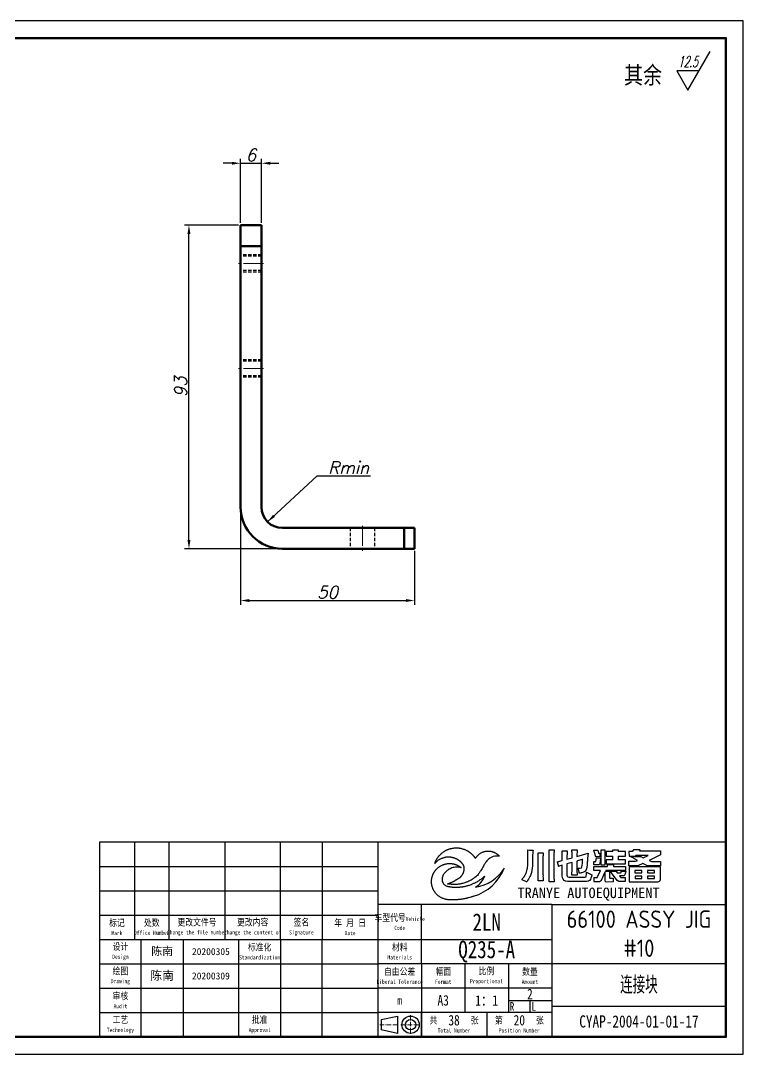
# Model space of a CAD drawing. Header units: inches. Extents: x 17901 to 26602, y 9673 to 14036.
# Drawn here: x 19307.5 to 19515.2, y 13161.6 to 13458.6 of the extents above; entities that cross this region are included whole.
import ezdxf
from ezdxf.enums import TextEntityAlignment as Align

# ---------------------------------------------------------------- set-up
doc = ezdxf.new("R2010")
doc.units = ezdxf.units.IN
doc.header["$MEASUREMENT"] = 0
for name, pattern in [('CENTER', [50.8, 31.75, -6.35, 6.35, -6.35]), ('DASHDOT', [18.5, 12, -3, 0.5, -3]), ('DASHED2', [9.525, 6.35, -3.175])]:
    doc.linetypes.add(name, pattern=pattern)
doc.layers.add('Dim', color=3, linetype='Continuous')
for name, color, linetype, lineweight in [('中心线', 1, 'CENTER', 15), ('图框_内框线', 5, 'Continuous', 50), ('标注线', 3, 'Continuous', 25), ('粗实线', 7, 'Continuous', 50), ('细实线', 4, 'Continuous', 25), ('细点划线', 1, 'DASHDOT', 20), ('虚线', 2, 'DASHED2', 25)]:
    doc.layers.add(name, color=color, linetype=linetype, lineweight=lineweight)
doc.styles.add('DIM_FONT', font='romans.shx', dxfattribs={"oblique": 15})
doc.styles.get("Standard").update_dxf_attribs({"font": 'txt', "bigfont": 'gbcbig.shx'})
doc.styles.add('仿宋体', font='FSGB2312.ttf', dxfattribs={"width": 0.8, "height": 3.5})
doc.styles.add('宋体', font='', dxfattribs={"width": 0.8, "height": 5})
doc.styles.add('工程字', font='gbenor.shx', dxfattribs={"height": 5, "bigfont": 'gbcbig.shx'})
doc.styles.add('楷体', font='KTGB2312.ttf', dxfattribs={"height": 5})
doc.styles.get('宋体').set_extended_font_data('SimSun')
doc.dimstyles.new('幅面 1：1$0', dxfattribs={"dimtxt": 3.5, "dimasz": 2.5, "dimexe": 1.25, "dimexo": 0.625, "dimtad": 1, "dimdsep": 46, "dimtxsty": 'DIM_FONT', "dimcen": 2.5, "dimclrd": 256, "dimclre": 256, "dimclrt": 256, "dimadec": 0, "dimazin": 0, "dimtm": 1e-09, "dimtfac": 0.5, "dimtmove": 0, "dimatfit": 3, "dimfxl": 1, "dimlwd": -1, "dimarcsym": 0})
doc.dimstyles.new('幅面 1：1$7', dxfattribs={"dimtxt": 3.5, "dimasz": 2.5, "dimexe": 1.25, "dimexo": 0.625, "dimtad": 1, "dimdsep": 46, "dimtxsty": 'DIM_FONT', "dimcen": 2.5, "dimclrd": 256, "dimclrt": 256, "dimadec": 0, "dimazin": 0, "dimtfac": 1, "dimtmove": 0, "dimatfit": 3, "dimfxl": 1, "dimlwd": -1, "dimarcsym": 0})

# ---------------------------------------------------------------- blocks, each defined once
blk = doc.blocks.new('标题栏')
at = {"color": 3}
for p, q in [((5964.9, 3354.2), (5965.41, 3354.15)), ((5964.92, 3353.69), (5964.9, 3354.2)), ((5964.93, 3353.01), (5964.92, 3353.69)), ((5965.41, 3354.15), (5965.58, 3354.13)), ((5965.58, 3354.13), (5965.69, 3354.12)), ((5965.69, 3354.12), (5965.71, 3354.12)), ((5965.71, 3354.12), (5965.78, 3354.11)), ((5965.78, 3354.11), (5965.92, 3354.11)), ((5965.92, 3354.11), (5966.05, 3354.1)), ((5966.05, 3354.1), (5966.12, 3354.09)), ((5966.12, 3354.09), (5966.45, 3354.09)), ((5966.35, 3353.2), (5966.32, 3352.72)), ((5966.39, 3353.56), (5966.35, 3353.2)), ((5966.45, 3354.09), (5966.39, 3353.56)), ((5967.89, 3353.33), (5969.35, 3353.33)), ((5969.35, 3353.33), (5969.33, 3353.06)), ((5971.04, 3354.19), (5972.5, 3354.19)), ((5971.06, 3353.91), (5971.04, 3354.19)), ((5971.06, 3353.86), (5971.06, 3353.91)), ((5971.08, 3353.71), (5971.06, 3353.86)), ((5971.09, 3353.57), (5971.08, 3353.71)), ((5971.09, 3353.52), (5971.09, 3353.57)), ((5971.09, 3353.5), (5971.09, 3353.52)), ((5971.09, 3353.49), (5971.09, 3353.5)), ((5971.09, 3353.48), (5971.09, 3353.49)), ((5971.09, 3353.43), (5971.09, 3353.48)), ((5971.1, 3353.3), (5971.09, 3353.43)), ((5971.1, 3353.08), (5971.1, 3353.3)), ((5972.46, 3353.25), (5972.45, 3353.21)), ((5972.45, 3353.21), (5972.45, 3353.19)), ((5972.45, 3353.19), (5972.45, 3353.16)), ((5972.45, 3353.16), (5972.45, 3353.14)), ((5972.45, 3353.14), (5972.45, 3353.12)), ((5972.47, 3353.47), (5972.46, 3353.43)), ((5972.46, 3353.43), (5972.46, 3353.4)), ((5972.46, 3353.4), (5972.46, 3353.35)), ((5972.46, 3353.35), (5972.46, 3353.31)), ((5972.46, 3353.31), (5972.46, 3353.28)), ((5972.46, 3353.28), (5972.46, 3353.25)), ((5972.48, 3353.71), (5972.47, 3353.66)), ((5972.47, 3353.66), (5972.47, 3353.61)), ((5972.47, 3353.61), (5972.47, 3353.56)), ((5972.47, 3353.56), (5972.47, 3353.51)), ((5972.47, 3353.51), (5972.47, 3353.47)), ((5972.49, 3353.89), (5972.48, 3353.87)), ((5972.48, 3353.87), (5972.48, 3353.82)), ((5972.48, 3353.82), (5972.48, 3353.77)), ((5972.48, 3353.77), (5972.48, 3353.71)), ((5972.5, 3354.19), (5972.49, 3353.89)), ((5974.79, 3353.91), (5976.23, 3353.91)), ((5976.21, 3353.24), (5976.18, 3352.2)), ((5976.22, 3353.57), (5976.21, 3353.24)), ((5976.23, 3353.91), (5976.22, 3353.65)), ((5976.22, 3353.65), (5976.22, 3353.65)), ((5976.22, 3353.65), (5976.22, 3353.65)), ((5976.22, 3353.65), (5976.22, 3353.65)), ((5976.22, 3353.65), (5976.22, 3353.64)), ((5976.22, 3353.64), (5976.22, 3353.64)), ((5976.22, 3353.64), (5976.22, 3353.64)), ((5976.22, 3353.64), (5976.22, 3353.64)), ((5976.22, 3353.64), (5976.22, 3353.64)), ((5976.22, 3353.64), (5976.22, 3353.63)), ((5976.22, 3353.63), (5976.22, 3353.62)), ((5976.22, 3353.62), (5976.22, 3353.6)), ((5976.22, 3353.6), (5976.22, 3353.57)), ((5977.62, 3353.87), (5977.61, 3354.19)), ((5977.61, 3354.19), (5979.1, 3354.19)), ((5977.63, 3353.75), (5977.62, 3353.87)), ((5977.64, 3353.44), (5977.63, 3353.75)), ((5977.65, 3352.77), (5977.64, 3353.44)), ((5979.07, 3353.57), (5979.05, 3352.97)), ((5979.05, 3352.35), (5982.29, 3353.29)), ((5979.08, 3353.84), (5979.07, 3353.57)), ((5979.1, 3354.19), (5979.08, 3353.93)), ((5979.08, 3353.93), (5979.08, 3353.92)), ((5979.08, 3353.92), (5979.08, 3353.92)), ((5979.08, 3353.92), (5979.08, 3353.91)), ((5979.08, 3353.91), (5979.08, 3353.88)), ((5979.08, 3353.88), (5979.08, 3353.84)), ((5982.29, 3353.29), (5982.12, 3351.86)), ((5964.92, 3350.07), (5964.93, 3350.62)), ((5964.95, 3352.34), (5964.93, 3353.01)), ((5964.93, 3350.62), (5964.95, 3351.71)), ((5964.95, 3351.82), (5964.95, 3352.34)), ((5964.95, 3351.71), (5964.95, 3351.82)), ((5966.28, 3350.46), (5966.24, 3349.61)), ((5966.29, 3350.74), (5966.28, 3350.46)), ((5966.3, 3351.86), (5966.29, 3350.74)), ((5966.32, 3352.72), (5966.3, 3352.15)), ((5966.3, 3352.15), (5966.3, 3351.86)), ((5969.28, 3352.28), (5969.28, 3352.19)), ((5969.28, 3352.19), (5969.28, 3352.11)), ((5969.29, 3352), (5969.28, 3351.92)), ((5969.28, 3351.97), (5969.28, 3351.94)), ((5969.28, 3351.94), (5969.28, 3351.9)), ((5969.28, 3351.92), (5969.28, 3351.86)), ((5969.28, 3351.9), (5969.28, 3351.87)), ((5969.28, 3351.87), (5969.28, 3351.83)), ((5969.28, 3351.83), (5969.28, 3351.8)), ((5969.28, 3351.8), (5969.28, 3351.76)), ((5969.28, 3351.76), (5969.28, 3351.72)), ((5969.28, 3351.72), (5969.28, 3351.7)), ((5969.28, 3351.7), (5969.28, 3351.65)), ((5969.28, 3351.65), (5969.28, 3351.61)), ((5969.28, 3351.61), (5969.28, 3351.59)), ((5969.28, 3351.59), (5969.28, 3351.56)), ((5969.28, 3351.56), (5969.28, 3351.54)), ((5969.28, 3351.54), (5969.28, 3351.51)), ((5969.28, 3351.51), (5969.28, 3351.48)), ((5969.28, 3351.48), (5969.28, 3351.45)), ((5969.28, 3351.45), (5969.28, 3351.41)), ((5969.28, 3351.41), (5969.28, 3351.39)), ((5969.28, 3351.39), (5969.28, 3351.34)), ((5969.28, 3351.34), (5969.28, 3351.29)), ((5969.28, 3351.29), (5969.28, 3351.26)), ((5969.28, 3351.26), (5969.28, 3351.22)), ((5969.28, 3351.22), (5969.28, 3351.19)), ((5969.28, 3351.19), (5969.28, 3351.15)), ((5969.28, 3351.15), (5969.28, 3351.12)), ((5969.28, 3351.12), (5969.28, 3351.07)), ((5969.28, 3351.07), (5969.28, 3351.02)), ((5969.28, 3351.02), (5969.28, 3350.96)), ((5969.28, 3350.96), (5969.28, 3350.92)), ((5969.28, 3350.92), (5969.28, 3350.88)), ((5969.28, 3350.88), (5969.28, 3350.83)), ((5969.28, 3350.83), (5969.28, 3350.77)), ((5969.28, 3350.77), (5969.28, 3350.68)), ((5969.28, 3350.45), (5969.28, 3350.33)), ((5969.28, 3350.33), (5969.28, 3350.19)), ((5969.3, 3352.54), (5969.29, 3352.45)), ((5969.29, 3352.45), (5969.29, 3352.38)), ((5969.29, 3352.38), (5969.29, 3352.31)), ((5969.29, 3352.31), (5969.29, 3352.25)), ((5969.29, 3352.25), (5969.29, 3352.17)), ((5969.29, 3352.17), (5969.29, 3352.1)), ((5969.28, 3352.11), (5969.29, 3352.02)), ((5969.29, 3352.1), (5969.29, 3352.05)), ((5969.29, 3352.05), (5969.29, 3352.01)), ((5969.29, 3352.02), (5969.28, 3351.97)), ((5969.29, 3352.01), (5969.29, 3351.91)), ((5969.29, 3351.91), (5969.29, 3351.85)), ((5969.28, 3350.68), (5969.28, 3350.55)), ((5969.28, 3350.55), (5969.28, 3350.45)), ((5969.28, 3350.19), (5969.28, 3350.09)), ((5969.31, 3352.78), (5969.3, 3352.7)), ((5969.3, 3352.7), (5969.3, 3352.63)), ((5969.3, 3352.63), (5969.3, 3352.54)), ((5969.32, 3352.91), (5969.31, 3352.87)), ((5969.31, 3352.87), (5969.31, 3352.78)), ((5969.33, 3353.05), (5969.32, 3353.04)), ((5969.32, 3353.04), (5969.32, 3353.03)), ((5969.32, 3353.03), (5969.32, 3353.01)), ((5969.32, 3353.01), (5969.32, 3352.98)), ((5969.32, 3352.98), (5969.32, 3352.95)), ((5969.32, 3352.95), (5969.32, 3352.91)), ((5969.33, 3353.06), (5969.33, 3353.05)), ((5969.33, 3353.05), (5969.33, 3353.05)), ((5971.1, 3352.36), (5971.1, 3353.08)), ((5971.1, 3350.33), (5971.1, 3352.92)), ((5971.1, 3347.94), (5971.1, 3350.33)), ((5972.44, 3352.9), (5972.44, 3352.9)), ((5972.44, 3352.9), (5972.44, 3352.89)), ((5972.44, 3352.89), (5972.44, 3352.89)), ((5972.44, 3352.89), (5972.44, 3352.89)), ((5972.44, 3352.89), (5972.44, 3352.89)), ((5972.44, 3352.89), (5972.44, 3352.89)), ((5972.44, 3352.89), (5972.44, 3352.88)), ((5972.44, 3352.88), (5972.44, 3352.88)), ((5972.44, 3352.88), (5972.44, 3352.88)), ((5972.44, 3352.88), (5972.44, 3352.88)), ((5972.44, 3352.88), (5972.44, 3352.88)), ((5972.44, 3352.88), (5972.44, 3352.88)), ((5972.44, 3352.88), (5972.44, 3352.88)), ((5972.44, 3352.88), (5972.44, 3352.88)), ((5972.44, 3352.88), (5972.44, 3352.88)), ((5972.44, 3352.88), (5972.44, 3352.87)), ((5972.44, 3352.87), (5972.44, 3352.87)), ((5972.44, 3352.87), (5972.44, 3352.87)), ((5972.44, 3352.87), (5972.44, 3352.87)), ((5972.44, 3352.87), (5972.44, 3352.86)), ((5972.44, 3352.86), (5972.44, 3352.86)), ((5972.44, 3352.86), (5972.44, 3352.86)), ((5972.44, 3352.86), (5972.44, 3352.86)), ((5972.44, 3352.86), (5972.44, 3352.86)), ((5972.44, 3352.86), (5972.44, 3352.86)), ((5972.44, 3352.86), (5972.45, 3351.41)), ((5972.45, 3353.12), (5972.45, 3353.1)), ((5972.45, 3353.1), (5972.45, 3353.08)), ((5972.45, 3353.08), (5972.45, 3353.07)), ((5972.45, 3353.07), (5972.45, 3353.05)), ((5972.45, 3353.05), (5972.45, 3353.03)), ((5972.45, 3353.03), (5972.45, 3353.03)), ((5972.45, 3353.03), (5972.45, 3353.01)), ((5972.45, 3353.01), (5972.45, 3352.99)), ((5972.45, 3352.99), (5972.45, 3352.98)), ((5972.45, 3352.98), (5972.45, 3352.97)), ((5972.45, 3352.97), (5972.45, 3352.96)), ((5972.45, 3352.96), (5972.45, 3352.95)), ((5972.45, 3352.95), (5972.45, 3352.94)), ((5972.45, 3352.94), (5972.45, 3352.93)), ((5972.45, 3352.93), (5972.45, 3352.93)), ((5972.45, 3352.93), (5972.44, 3352.93)), ((5972.44, 3352.93), (5972.44, 3352.92)), ((5972.44, 3352.92), (5972.44, 3352.92)), ((5972.44, 3352.92), (5972.44, 3352.92)), ((5972.44, 3352.92), (5972.44, 3352.91)), ((5972.44, 3352.91), (5972.44, 3352.91)), ((5972.44, 3352.91), (5972.44, 3352.91)), ((5972.44, 3352.91), (5972.44, 3352.91)), ((5972.44, 3352.91), (5972.44, 3352.9)), ((5972.44, 3352.9), (5972.44, 3352.9)), ((5972.44, 3352.9), (5972.44, 3352.9)), ((5972.45, 3351.41), (5972.45, 3350.59)), ((5972.45, 3350.59), (5972.45, 3347.48)), ((5973.4, 3350.81), (5973.73, 3349.47)), ((5976.18, 3352.2), (5976.18, 3351.54)), ((5976.18, 3351.54), (5977.66, 3351.95)), ((5976.18, 3351.54), (5976.18, 3351.54)), ((5977.66, 3352.37), (5977.65, 3352.77)), ((5977.66, 3351.95), (5977.66, 3352.37)), ((5979.05, 3352.97), (5979.05, 3352.56)), ((5979.05, 3352.56), (5979.05, 3352.35)), ((5981.99, 3350.38), (5981.97, 3350.13)), ((5982.02, 3350.69), (5981.99, 3350.38)), ((5982.05, 3351.01), (5982.02, 3350.69)), ((5982.08, 3351.49), (5982.05, 3351.01)), ((5982.12, 3351.86), (5982.08, 3351.49)), ((5964.23, 3347.16), (5964.34, 3347.38)), ((5964.34, 3347.38), (5964.43, 3347.6)), ((5964.43, 3347.6), (5964.53, 3347.84)), ((5964.53, 3347.84), (5964.57, 3347.96)), ((5964.57, 3347.96), (5964.65, 3348.24)), ((5964.65, 3348.24), (5964.7, 3348.39)), ((5964.7, 3348.39), (5964.74, 3348.56)), ((5964.74, 3348.56), (5964.79, 3348.78)), ((5964.79, 3348.78), (5964.8, 3348.85)), ((5964.8, 3348.85), (5964.83, 3349.04)), ((5964.83, 3349.04), (5964.87, 3349.3)), ((5964.87, 3349.3), (5964.9, 3349.68)), ((5964.9, 3349.68), (5964.92, 3350.07)), ((5965.96, 3347.73), (5965.69, 3346.89)), ((5966.17, 3348.97), (5965.96, 3347.73)), ((5966.24, 3349.61), (5966.17, 3348.97)), ((5969.28, 3350.09), (5969.28, 3349.97)), ((5969.28, 3349.97), (5969.29, 3349.88)), ((5969.29, 3349.81), (5969.28, 3349.74)), ((5969.28, 3349.74), (5969.28, 3349.66)), ((5969.28, 3349.66), (5969.28, 3349.59)), ((5969.28, 3349.59), (5969.28, 3349.51)), ((5969.28, 3349.51), (5969.28, 3349.45)), ((5969.29, 3349.88), (5969.29, 3349.81)), ((5971.1, 3346.75), (5971.1, 3347.94)), ((5972.45, 3347.48), (5972.45, 3346.52)), ((5979.31, 3348.98), (5979.7, 3347.51)), ((5979.83, 3347.53), (5979.7, 3347.51)), ((5979.89, 3347.54), (5979.83, 3347.53)), ((5979.97, 3347.56), (5979.89, 3347.54)), ((5980.23, 3347.61), (5979.97, 3347.56)), ((5980.48, 3347.66), (5980.23, 3347.61)), ((5980.95, 3347.8), (5980.48, 3347.66)), ((5981.28, 3347.97), (5980.95, 3347.8)), ((5981.44, 3348.07), (5981.28, 3347.97)), ((5981.72, 3348.49), (5981.44, 3348.07)), ((5981.75, 3348.59), (5981.72, 3348.49)), ((5981.76, 3348.63), (5981.75, 3348.59)), ((5981.79, 3348.74), (5981.76, 3348.63)), ((5981.83, 3348.94), (5981.79, 3348.74)), ((5981.86, 3349.03), (5981.83, 3348.94)), ((5981.84, 3347.84), (5983.34, 3347.05)), ((5981.88, 3349.16), (5981.86, 3349.07)), ((5981.86, 3349.07), (5981.86, 3349.03)), ((5981.89, 3349.25), (5981.88, 3349.16)), ((5981.95, 3349.88), (5981.89, 3349.25)), ((5981.97, 3350.05), (5981.95, 3349.88)), ((5981.97, 3350.13), (5981.97, 3350.1)), ((5981.97, 3350.1), (5981.97, 3350.05)), ((5963.22, 3345.74), (5963.34, 3345.88)), ((5963.22, 3345.74), (5964.7, 3345.08)), ((5963.34, 3345.88), (5963.62, 3346.18)), ((5963.62, 3346.18), (5963.86, 3346.51)), ((5963.86, 3346.51), (5963.89, 3346.55)), ((5963.89, 3346.55), (5964.04, 3346.79)), ((5964.04, 3346.79), (5964.12, 3346.92)), ((5964.12, 3346.92), (5964.23, 3347.16)), ((5964.89, 3345.38), (5964.7, 3345.08)), ((5965.17, 3345.85), (5964.89, 3345.38)), ((5965.54, 3346.55), (5965.17, 3345.85)), ((5965.69, 3346.89), (5965.54, 3346.55)), ((5971.04, 3345.06), (5971.06, 3345.33)), ((5972.5, 3345.06), (5971.04, 3345.06)), ((5971.06, 3345.43), (5971.07, 3345.51)), ((5971.06, 3345.39), (5971.06, 3345.43)), ((5971.06, 3345.33), (5971.06, 3345.39)), ((5971.07, 3345.7), (5971.09, 3346.05)), ((5971.07, 3345.6), (5971.07, 3345.7)), ((5971.07, 3345.51), (5971.07, 3345.6)), ((5971.09, 3346.05), (5971.1, 3346.75)), ((5972.45, 3346.82), (5972.45, 3346.67)), ((5972.45, 3346.67), (5972.45, 3346.32)), ((5972.45, 3346.32), (5972.46, 3346)), ((5972.46, 3346), (5972.47, 3345.67)), ((5972.47, 3345.67), (5972.48, 3345.52)), ((5972.48, 3345.52), (5972.48, 3345.43)), ((5972.48, 3345.43), (5972.49, 3345.34)), ((5972.49, 3345.34), (5972.5, 3345.06))]:
    blk.add_line(p, q, dxfattribs=at)
for points in [[(5967.94, 3350.27), (5967.94, 3350.36), (5967.94, 3350.51), (5967.94, 3350.61), (5967.94, 3350.73), (5967.94, 3350.89), (5967.94, 3351.02), (5967.94, 3351.16), (5967.94, 3351.35), (5967.94, 3351.54), (5967.94, 3351.73), (5967.94, 3351.91), (5967.94, 3352.09), (5967.93, 3352.24), (5967.93, 3352.39), (5967.92, 3352.55), (5967.92, 3352.74), (5967.91, 3352.88), (5967.9, 3353.04), (5967.89, 3353.33)], [(5973.4, 3350.81), (5974.83, 3351.2), (5974.83, 3352.05), (5974.8, 3353.29), (5974.79, 3353.91)], [(5969.28, 3349.45), (5969.28, 3349.18), (5969.29, 3349.06), (5969.29, 3347.9), (5969.29, 3347.2), (5969.3, 3347), (5969.29, 3346.59), (5969.31, 3346.17), (5969.32, 3345.94), (5969.32, 3345.73), (5969.33, 3345.64), (5969.33, 3345.32), (5967.89, 3345.32), (5967.91, 3345.79), (5967.91, 3345.85), (5967.92, 3346.04), (5967.92, 3346.2), (5967.93, 3346.42), (5967.93, 3346.61), (5967.94, 3346.87), (5967.94, 3347.2), (5967.94, 3347.68), (5967.94, 3348.16), (5967.94, 3348.46), (5967.94, 3348.68), (5967.94, 3348.81), (5967.94, 3348.94), (5967.94, 3349.1), (5967.94, 3349.22), (5967.94, 3349.36), (5967.94, 3349.47), (5967.94, 3349.6), (5967.94, 3349.67), (5967.94, 3349.76), (5967.94, 3349.87), (5967.94, 3349.96), (5967.94, 3350.05), (5967.94, 3350.19), (5967.94, 3350.29), (5967.94, 3350.38)], [(5979.05, 3348.94), (5979.05, 3348.76), (5979.05, 3348.34), (5979.06, 3347.87), (5979.08, 3347.41), (5979.09, 3346.92), (5977.6, 3346.92), (5977.62, 3347.18), (5977.62, 3347.18), (5977.62, 3347.19), (5977.62, 3347.23), (5977.63, 3347.46), (5977.65, 3348.33), (5977.65, 3348.99), (5977.66, 3350.63), (5976.18, 3350.22), (5976.18, 3347.03), (5976.19, 3346.98), (5976.25, 3346.67), (5976.4, 3346.49), (5976.72, 3346.41), (5981.36, 3346.41), (5981.68, 3346.51), (5981.68, 3346.51), (5981.73, 3346.74), (5981.77, 3347.11), (5981.81, 3347.56), (5981.84, 3347.84)], [(5979.31, 3348.98), (5979.33, 3348.98), (5979.33, 3348.98), (5979.33, 3348.98), (5979.33, 3348.98), (5979.34, 3348.98), (5979.34, 3348.98), (5979.34, 3348.98), (5979.34, 3348.98), (5979.35, 3348.98), (5979.37, 3348.98), (5979.45, 3348.98), (5979.69, 3348.99), (5979.97, 3349), (5980.35, 3349.05), (5980.38, 3349.06), (5980.5, 3349.29), (5980.61, 3350.38), (5980.69, 3351.28), (5980.7, 3351.47), (5980.64, 3351.45), (5980.2, 3351.33), (5979.25, 3351.08), (5979.04, 3351.02), (5979.05, 3349.77), (5979.05, 3348.94)], [(5983.34, 3347.05), (5983.25, 3346.6), (5983.09, 3346.07), (5982.95, 3345.73), (5982.92, 3345.67), (5982.75, 3345.46), (5982.66, 3345.41), (5982.35, 3345.25), (5982.28, 3345.24), (5982.21, 3345.23), (5981.8, 3345.16), (5981.77, 3345.16), (5981.46, 3345.15), (5976.33, 3345.15), (5975.84, 3345.21), (5975.8, 3345.23), (5975.41, 3345.42), (5975.37, 3345.46), (5975.09, 3345.77), (5974.9, 3346.23), (5974.84, 3346.77), (5974.84, 3349.82), (5974.15, 3349.62), (5973.73, 3349.47)]]:
    blk.add_lwpolyline(points, dxfattribs=at)
for centre, radius, start, end in [((5945.39, 3354.08), 13.77, 286.7692, 338.3333), ((5945.39, 3354.08), 13.77, 286.7692, 338.3333), ((5948.26, 3355), 11.61, 277.9786, 328.8443), ((5946.64, 3348.96), 6.33, 300.6434, 338.8396)]:
    blk.add_arc(centre, radius, start, end, dxfattribs=at)
for points, knots in [([(5938.18, 3350.29), (5938.18, 3350.3), (5938.26, 3350.47), (5938.31, 3350.62), (5938.4, 3350.83), (5938.49, 3351.04), (5938.57, 3351.22), (5938.67, 3351.4), (5938.79, 3351.61), (5938.9, 3351.79), (5939.04, 3352), (5939.14, 3352.15), (5939.22, 3352.25), (5939.34, 3352.4), (5939.45, 3352.53), (5939.57, 3352.67), (5939.71, 3352.82), (5939.88, 3352.99), (5940.06, 3353.15), (5940.21, 3353.29), (5940.38, 3353.42), (5940.57, 3353.57), (5940.77, 3353.7), (5940.96, 3353.83), (5941.18, 3353.96), (5941.38, 3354.07), (5941.59, 3354.17), (5941.75, 3354.24), (5941.98, 3354.34), (5942.16, 3354.41), (5942.38, 3354.48), (5942.55, 3354.54), (5942.78, 3354.6), (5943.08, 3354.67), (5943.43, 3354.73), (5943.71, 3354.77), (5943.98, 3354.79), (5944.22, 3354.8), (5944.48, 3354.8), (5944.73, 3354.79), (5944.97, 3354.77), (5945.19, 3354.75), (5945.42, 3354.72), (5945.71, 3354.66), (5946.04, 3354.58), (5946.36, 3354.49), (5946.66, 3354.38), (5946.88, 3354.3), (5947.18, 3354.16), (5947.34, 3354.08), (5947.54, 3353.98), (5947.78, 3353.83), (5947.94, 3353.74), (5948.12, 3353.61), (5948.31, 3353.47), (5948.47, 3353.35), (5948.59, 3353.25), (5948.77, 3353.09), (5948.91, 3352.95), (5949.07, 3352.8), (5949.21, 3352.64), (5949.35, 3352.48), (5949.49, 3352.3), (5949.61, 3352.15), (5949.72, 3352), (5949.8, 3351.88), (5949.88, 3351.75), (5949.88, 3351.75), (5949.88, 3351.75)], [35.108024, 35.108024, 35.108024, 35.108024, 35.218126, 35.434928, 35.67466, 35.929204, 36.105223, 36.307614, 36.510709, 36.843388, 37.03131, 37.22957, 37.407039, 37.579795, 37.765882, 37.910296, 38.165232, 38.45242, 38.604655, 38.837645, 39.053203, 39.324256, 39.499783, 39.787063, 39.990147, 40.300635, 40.425212, 40.707392, 40.898186, 41.141731, 41.308118, 41.488238, 41.739059, 42.054797, 42.436785, 42.717731, 42.963028, 43.224914, 43.493523, 43.732411, 43.940977, 44.1945, 44.407195, 44.690306, 45.195342, 45.562036, 45.777731, 46.044194, 46.361671, 46.591657, 46.776271, 47.072593, 47.27435, 47.496482, 47.747907, 47.987398, 48.154842, 48.29747, 48.578571, 48.781662, 48.991899, 49.255873, 49.432303, 49.634005, 49.806929, 49.983459, 50.101051, 50.130419, 50.130419, 50.130419, 50.130419]), ([(5949.88, 3351.75), (5949.91, 3351.8), (5950.01, 3351.96), (5950.11, 3352.12), (5950.26, 3352.31), (5950.4, 3352.48), (5950.56, 3352.65), (5950.74, 3352.82), (5950.97, 3353.01), (5951.23, 3353.2), (5951.54, 3353.38), (5951.81, 3353.52), (5952.06, 3353.62), (5952.27, 3353.69), (5952.52, 3353.76), (5952.74, 3353.82), (5952.97, 3353.85), (5953.16, 3353.87), (5953.4, 3353.89), (5953.63, 3353.89), (5953.9, 3353.88), (5954.15, 3353.85), (5954.45, 3353.79), (5954.66, 3353.74), (5954.88, 3353.67), (5955.1, 3353.59), (5955.25, 3353.53), (5955.42, 3353.45), (5955.56, 3353.37), (5955.69, 3353.3), (5955.8, 3353.23), (5955.96, 3353.12), (5956.07, 3353.04), (5956.16, 3352.97), (5956.23, 3352.92), (5956.8, 3352.38)], [50.130919, 50.130919, 50.130919, 50.130919, 50.298515, 50.529584, 50.8183, 50.989168, 51.193894, 51.496856, 51.723103, 52.113679, 52.43685, 52.813462, 53.028851, 53.250312, 53.479983, 53.786178, 53.956042, 54.169503, 54.386611, 54.65758, 54.867186, 55.175514, 55.421867, 55.625039, 55.870292, 56.086155, 56.25521, 56.396766, 56.611281, 56.761813, 56.882559, 57.009954, 57.104888, 57.202159, 57.258884, 57.258884, 57.258884, 57.258884]), ([(5949.37, 3340.89), (5949.23, 3340.84), (5948.97, 3340.75), (5948.47, 3340.6), (5948.05, 3340.48), (5947.54, 3340.35), (5947.25, 3340.28), (5946.95, 3340.22), (5946.56, 3340.14), (5946.25, 3340.09), (5945.85, 3340.03), (5945.42, 3339.97), (5945.09, 3339.94), (5944.64, 3339.9), (5944.36, 3339.88), (5944.01, 3339.86), (5943.75, 3339.86), (5943.54, 3339.85), (5943.31, 3339.85), (5943.07, 3339.86), (5942.79, 3339.86), (5942.44, 3339.88), (5942.1, 3339.89), (5941.8, 3339.92), (5941.48, 3339.98), (5941.28, 3340.02), (5940.98, 3340.1), (5940.73, 3340.18), (5940.45, 3340.29), (5940.19, 3340.41), (5939.88, 3340.57), (5939.64, 3340.72), (5939.41, 3340.87), (5939.18, 3341.06), (5938.96, 3341.24), (5938.76, 3341.43), (5938.58, 3341.63), (5938.41, 3341.83), (5938.25, 3342.04), (5938.1, 3342.26), (5937.96, 3342.48), (5937.84, 3342.71), (5937.73, 3342.94), (5937.64, 3343.15), (5937.56, 3343.36), (5937.5, 3343.54), (5937.44, 3343.75), (5937.39, 3343.94), (5937.35, 3344.14), (5937.31, 3344.36), (5937.29, 3344.58), (5937.27, 3344.83), (5937.26, 3345.11), (5937.27, 3345.34), (5937.28, 3345.56), (5937.31, 3345.79), (5937.35, 3346.03), (5937.4, 3346.29), (5937.45, 3346.49), (5937.55, 3346.81), (5937.63, 3347.01), (5937.71, 3347.22), (5937.8, 3347.41), (5937.9, 3347.58), (5937.99, 3347.76), (5938.08, 3347.9), (5938.19, 3348.06), (5938.32, 3348.24), (5938.47, 3348.43), (5938.6, 3348.58), (5938.74, 3348.73), (5938.88, 3348.87), (5939.09, 3349.06), (5939.3, 3349.23), (5939.5, 3349.37), (5939.63, 3349.46), (5939.82, 3349.58), (5940.05, 3349.71), (5940.29, 3349.82), (5940.54, 3349.93), (5940.75, 3350.01), (5940.91, 3350.06), (5941.11, 3350.12), (5941.31, 3350.17), (5941.56, 3350.22), (5941.85, 3350.27), (5942.07, 3350.29), (5942.34, 3350.3), (5942.6, 3350.3), (5942.92, 3350.29), (5943.22, 3350.25), (5943.45, 3350.21), (5943.67, 3350.17), (5943.86, 3350.13), (5944.05, 3350.06), (5944.22, 3350), (5944.35, 3349.95), (5944.55, 3349.87), (5944.74, 3349.79), (5944.89, 3349.71), (5945.01, 3349.65), (5945.13, 3349.57), (5945.25, 3349.5), (5945.36, 3349.43), (5945.43, 3349.38), (5945.5, 3349.34), (5945.58, 3349.27), (5945.65, 3349.23), (5945.73, 3349.16), (5945.79, 3349.11)], [3929.911695, 3929.911695, 3929.911695, 3929.911695, 3965.251997, 3996.025764, 4058.21001, 4087.996669, 4121.686025, 4149.818504, 4175.482741, 4208.339946, 4237.982306, 4264.01656, 4319.444623, 4347.117583, 4367.230935, 4401.286443, 4422.148275, 4439.337667, 4456.916206, 4476.473922, 4501.380226, 4523.424149, 4564.25259, 4591.670766, 4613.252264, 4633.752188, 4649.096958, 4683.191528, 4697.821973, 4727.060159, 4751.195265, 4778.387782, 4803.115383, 4823.594778, 4848.513636, 4870.548159, 4891.695867, 4913.397241, 4936.224586, 4959.48708, 4978.72065, 5001.323686, 5024.293898, 5043.07028, 5064.845337, 5080.083432, 5094.062053, 5116.916987, 5134.306269, 5152.769457, 5170.722413, 5197.111833, 5216.244089, 5237.638277, 5259.307665, 5273.066358, 5301.889422, 5319.308373, 5340.788225, 5368.412779, 5389.401534, 5407.142622, 5425.425324, 5441.323558, 5464.1411, 5477.361688, 5489.605443, 5505.332199, 5524.482895, 5548.503439, 5562.136547, 5578.221027, 5599.034541, 5634.232695, 5647.991678, 5659.995825, 5676.705143, 5700.02574, 5724.156128, 5752.712683, 5767.372128, 5781.593717, 5796.869249, 5819.409493, 5834.197198, 5862.90451, 5882.973429, 5900.248322, 5924.810166, 5954.450141, 5980.99743, 6002.053283, 6015.501592, 6036.64637, 6052.091626, 6068.500433, 6082.270815, 6100.114686, 6122.169126, 6136.102864, 6145.558272, 6156.538419, 6167.87232, 6180.225642, 6191.873621, 6202.087501, 6212.342323, 6219.125243, 6229.65758, 6229.65758, 6229.65758, 6229.65758]), ([(5941.85, 3344.47), (5941.95, 3344.5), (5942.05, 3344.53), (5942.16, 3344.56), (5942.34, 3344.62), (5942.49, 3344.67), (5942.64, 3344.73), (5942.88, 3344.83), (5943.11, 3344.93), (5943.36, 3345.05), (5943.57, 3345.15), (5943.75, 3345.26), (5943.92, 3345.36), (5944.11, 3345.47), (5944.25, 3345.56), (5944.41, 3345.66), (5944.5, 3345.7), (5944.64, 3345.81), (5944.82, 3345.87), (5944.93, 3345.97), (5945.07, 3346.05), (5945.2, 3346.13), (5945.32, 3346.21), (5945.45, 3346.31), (5945.6, 3346.43), (5945.69, 3346.52), (5945.82, 3346.65), (5945.9, 3346.74), (5946.02, 3346.89), (5946.12, 3347.03), (5946.23, 3347.21), (5946.3, 3347.34), (5946.4, 3347.54), (5946.47, 3347.71), (5946.52, 3347.88), (5946.57, 3348.06), (5946.62, 3348.27), (5946.64, 3348.43), (5946.66, 3348.59), (5946.66, 3348.75), (5946.66, 3348.92), (5946.65, 3349.13), (5946.62, 3349.32), (5946.58, 3349.5), (5946.53, 3349.65), (5946.46, 3349.82), (5946.34, 3350), (5946.25, 3350.12), (5946.15, 3350.25), (5946.06, 3350.35), (5945.93, 3350.49), (5945.8, 3350.62), (5945.7, 3350.72), (5945.61, 3350.8), (5945.52, 3350.88), (5945.38, 3351), (5945.25, 3351.1), (5945.13, 3351.19), (5944.98, 3351.29), (5944.85, 3351.38), (5944.67, 3351.48), (5944.5, 3351.57), (5944.34, 3351.65), (5944.16, 3351.73), (5943.97, 3351.8), (5943.78, 3351.87), (5943.54, 3351.94), (5943.32, 3352), (5943.07, 3352.05), (5942.83, 3352.09), (5942.54, 3352.12), (5942.28, 3352.13), (5942.01, 3352.13), (5941.7, 3352.12), (5941.41, 3352.08), (5941.14, 3352.03), (5940.84, 3351.97), (5940.55, 3351.88), (5940.25, 3351.78), (5940, 3351.67), (5939.75, 3351.55), (5939.56, 3351.44), (5939.33, 3351.3), (5939.1, 3351.14), (5938.89, 3350.98), (5938.68, 3350.8), (5938.51, 3350.65), (5938.32, 3350.45), (5938.26, 3350.38), (5938.2, 3350.31), (5938.19, 3350.3), (5938.18, 3350.29)], [17.542293, 17.542293, 17.542293, 17.542293, 17.65159, 17.854593, 18.013116, 18.149611, 18.313542, 18.544521, 18.875541, 19.079753, 19.34871, 19.57107, 19.765371, 19.983351, 20.193247, 20.281163, 20.42726, 20.596686, 20.762703, 20.956917, 21.130626, 21.293146, 21.451465, 21.636197, 21.766917, 21.928679, 22.055634, 22.213438, 22.378953, 22.532136, 22.742568, 22.888258, 23.049376, 23.303136, 23.447741, 23.617055, 23.863418, 24.003866, 24.132193, 24.382297, 24.560997, 24.701644, 24.937616, 25.128607, 25.285694, 25.439113, 25.684211, 25.864184, 26.03457, 26.229648, 26.350982, 26.564352, 26.701032, 26.868815, 26.996982, 27.159016, 27.333878, 27.474015, 27.637445, 27.790842, 27.945295, 28.197985, 28.44143, 28.606434, 28.801527, 29.033546, 29.215964, 29.507831, 29.728543, 29.982851, 30.225595, 30.579106, 30.820104, 31.114203, 31.387581, 31.698556, 31.940777, 32.272504, 32.555805, 32.966694, 33.064518, 33.29302, 33.53118, 33.855824, 34.107556, 34.33513, 34.620369, 34.85826, 35.024053, 35.099152, 35.107393, 35.107393, 35.107393, 35.107393]), ([(5956.8, 3352.38), (5955.98, 3352.45), (5955.37, 3352.38), (5954.67, 3352.18), (5953.88, 3351.76), (5953.37, 3351.33), (5952.9, 3350.75), (5952.45, 3350.13), (5952.14, 3349.52), (5951.83, 3348.85), (5951.47, 3348.33), (5951.22, 3347.96), (5950.89, 3347.53), (5950.63, 3347.11), (5950.23, 3346.65), (5949.66, 3346.22), (5949.02, 3345.77), (5948.32, 3345.38), (5947.75, 3345.11), (5947.24, 3344.9), (5946.77, 3344.74), (5946.29, 3344.6), (5945.81, 3344.48), (5945.35, 3344.4), (5944.89, 3344.34), (5944.47, 3344.3), (5944.08, 3344.28), (5943.73, 3344.28), (5943.37, 3344.29), (5943.01, 3344.31), (5942.6, 3344.35), (5942.33, 3344.39), (5942.12, 3344.42), (5941.99, 3344.45), (5941.89, 3344.47), (5941.85, 3344.47)], [0, 0, 0, 0, 0.745276, 1.596, 2.353849, 3.042713, 3.690997, 4.509815, 5.077403, 5.784929, 6.578362, 7.01476, 7.418285, 7.913463, 8.572137, 9.198647, 10.204965, 10.904053, 11.649189, 12.126625, 12.536093, 13.104049, 13.629664, 14.010251, 14.4747, 14.919286, 15.28553, 15.653757, 15.929166, 16.396996, 16.790652, 17.077894, 17.30758, 17.440224, 17.51261, 17.51261, 17.51261, 17.51261]), ([(5945.79, 3349.11), (5945.54, 3349.17), (5945.15, 3349.26), (5944.61, 3349.27), (5944.07, 3349.24), (5943.47, 3349.13), (5942.89, 3348.94), (5942.45, 3348.73), (5942.09, 3348.52), (5941.73, 3348.26), (5941.34, 3347.94), (5941.06, 3347.6), (5940.83, 3347.3), (5940.65, 3347.01), (5940.54, 3346.81), (5940.41, 3346.53), (5940.33, 3346.23), (5940.3, 3346), (5940.29, 3345.66), (5940.32, 3345.46), (5940.36, 3345.26), (5940.41, 3345.1), (5940.48, 3344.92), (5940.58, 3344.73), (5940.71, 3344.52), (5940.86, 3344.33), (5941.01, 3344.19), (5941.18, 3344.05), (5941.36, 3343.93), (5941.61, 3343.82), (5941.82, 3343.77), (5941.98, 3343.74), (5942.16, 3343.7), (5942.34, 3343.67), (5942.55, 3343.63), (5942.81, 3343.6), (5942.98, 3343.58), (5943.2, 3343.55), (5943.4, 3343.53), (5943.6, 3343.52), (5943.83, 3343.51), (5944.06, 3343.5), (5944.31, 3343.49), (5944.54, 3343.49), (5944.72, 3343.5), (5944.93, 3343.5), (5945.16, 3343.52), (5945.48, 3343.54), (5945.74, 3343.57), (5946.05, 3343.61), (5946.27, 3343.64), (5946.54, 3343.69), (5946.88, 3343.75), (5947.19, 3343.82), (5947.51, 3343.9), (5947.82, 3343.99), (5948.28, 3344.14), (5948.63, 3344.26), (5949.05, 3344.43), (5949.44, 3344.6), (5949.8, 3344.78), (5950.3, 3345.04), (5950.9, 3345.4), (5951.49, 3345.81), (5951.86, 3346.08), (5952.1, 3346.27), (5952.28, 3346.43), (5952.55, 3346.67)], [0, 0, 0, 0, 66.281193, 99.345928, 138.588314, 199.134777, 257.099757, 292.931742, 321.72795, 364.398706, 407.272996, 448.445341, 483.916612, 505.465289, 524.457422, 554.184883, 577.454685, 617.543899, 633.901658, 651.862788, 668.187844, 682.322706, 696.194721, 721.550299, 749.051415, 766.735442, 779.115848, 796.999933, 819.027033, 837.88856, 853.200039, 866.471428, 882.922906, 899.319446, 918.571686, 937.820212, 956.883336, 976.083892, 991.921647, 1009.804259, 1027.876339, 1050.005586, 1070.601049, 1089.338635, 1104.778299, 1119.033194, 1146.133276, 1161.901206, 1200.292728, 1213.481515, 1230.563059, 1258.065867, 1288.950141, 1307.351901, 1335.564444, 1361.347455, 1393.208418, 1444.469791, 1475.12126, 1508.185671, 1536.215694, 1573.549795, 1667.547913, 1710.19249, 1752.663845, 1782.220569, 1792.196969, 1792.196969, 1792.196969, 1792.196969])]:
    blk.add_open_spline(points, degree=3, knots=knots, dxfattribs=at)
at = {"layer": 'Dim'}
for p, q in [((5983.87, 3354.13), (5985.06, 3354.13)), ((5984.37, 3352.49), (5983.87, 3354.13)), ((5985.06, 3354.13), (5985.28, 3353.28)), ((5985.28, 3353.28), (5985.67, 3353.28)), ((5985.67, 3353.28), (5985.67, 3352.21)), ((5994.88, 3353.75), (5993.99, 3353.74)), ((5993.99, 3353.74), (5994.02, 3352.39)), ((5995.32, 3354.21), (5994.88, 3353.75)), ((5997.25, 3354.21), (5995.32, 3354.21)), ((5997, 3353.92), (5997.25, 3354.21)), ((5997, 3353.92), (5997, 3353.92)), ((5997, 3353.92), (6003.08, 3353.92)), ((6003.08, 3353.92), (6003.08, 3352.78)), ((5983.87, 3349.88), (5983.87, 3350.9)), ((5983.87, 3350.9), (5984.48, 3350.9)), ((5984.59, 3352.21), (5984.37, 3352.49)), ((5984.48, 3350.9), (5984.63, 3351.89)), ((5985.67, 3352.21), (5984.59, 3352.21)), ((5984.63, 3351.89), (5985.85, 3351.86)), ((5985.65, 3350.19), (5985.36, 3349.88)), ((5985.85, 3351.86), (5985.65, 3350.19)), ((5993.98, 3349.64), (5993.98, 3350.93)), ((5993.98, 3350.93), (5995.9, 3350.93)), ((5994.02, 3352.39), (5995.74, 3352.4)), ((5994.4, 3352.27), (5997.45, 3352.27)), ((5996.43, 3351.18), (5994.4, 3352.27)), ((5995.74, 3352.4), (5995.94, 3352.65)), ((5995.9, 3350.93), (5996.43, 3351.18)), ((5999.5, 3352.65), (5995.94, 3352.65)), ((5998, 3350.34), (5996.54, 3349.64)), ((5997.45, 3352.27), (5998.08, 3351.97)), ((5999.16, 3349.72), (5998, 3350.34)), ((5998.08, 3351.97), (5999.5, 3352.65)), ((6003.08, 3352.78), (5999.77, 3351.19)), ((5999.77, 3351.19), (6000.28, 3350.96)), ((6000.28, 3350.96), (6000.44, 3350.91)), ((6000.44, 3350.91), (6003.03, 3350.91)), ((6003.03, 3350.91), (6003.03, 3349.65)), ((5985.36, 3349.88), (5983.87, 3349.88)), ((5984.9, 3346.26), (5985.81, 3348.28)), ((5986.08, 3345.53), (5987.15, 3347.89)), ((5987.14, 3345.67), (5987.15, 3347.89)), ((5987.24, 3348.07), (5987.33, 3348.28)), ((5987.24, 3348.07), (5988.44, 3348.06)), ((5988.44, 3348.06), (5988.42, 3346.15)), ((5988.72, 3348.05), (5990.33, 3348.06)), ((5990.65, 3345.39), (5988.72, 3348.05)), ((5990.33, 3348.06), (5990.64, 3347.62)), ((5990.64, 3347.62), (5990.64, 3347.62)), ((5990.64, 3347.62), (5991.61, 3347.62)), ((5991.61, 3347.62), (5991.76, 3347.75)), ((5991.76, 3347.75), (5991.79, 3348.13)), ((5991.79, 3348.13), (5993.1, 3348.08)), ((5993.1, 3348.08), (5992.79, 3347.03)), ((5996.54, 3349.64), (5993.98, 3349.64)), ((5999.43, 3349.65), (5999.16, 3349.72)), ((6003.03, 3349.65), (5999.43, 3349.65)), ((5983.91, 3346.26), (5984.9, 3346.26)), ((5983.91, 3346.26), (5983.91, 3345.14)), ((5983.91, 3345.14), (5985.52, 3345.14)), ((5985.52, 3345.14), (5985.83, 3345.28)), ((5985.83, 3345.28), (5986.08, 3345.53)), ((5987.21, 3345.25), (5987.14, 3345.67)), ((5987.44, 3344.97), (5987.21, 3345.25)), ((5989.51, 3345.01), (5987.44, 3344.97)), ((5988.42, 3346.15), (5988.5, 3346.09)), ((5988.5, 3346.09), (5989.48, 3346.12)), ((5989.48, 3346.12), (5989.51, 3345.01)), ((5991.08, 3345.17), (5990.65, 3345.39)), ((5992.94, 3345.17), (5991.08, 3345.17)), ((5991.28, 3346.75), (5991.63, 3346.27)), ((5992.53, 3346.74), (5991.28, 3346.75)), ((5991.63, 3346.27), (5992.94, 3346.27)), ((5992.79, 3347.03), (5992.53, 3346.74)), ((5992.94, 3346.27), (5992.94, 3345.17))]:
    blk.add_line(p, q, dxfattribs=at)
for points in [[(5985.9, 3349.89), (5987.18, 3349.89), (5987.18, 3354.18), (5985.9, 3354.18)], [(5995.73, 3347.61), (5997.72, 3347.61), (5997.72, 3348.28), (5995.73, 3348.28)], [(5999.33, 3347.61), (6001.31, 3347.61), (6001.31, 3348.28), (5999.33, 3348.28)], [(5995.74, 3346.01), (5997.72, 3346.01), (5997.72, 3346.67), (5995.74, 3346.67)], [(5999.33, 3346.01), (6001.31, 3346.01), (6001.31, 3346.67), (5999.33, 3346.67)]]:
    blk.add_lwpolyline(points, close=True, dxfattribs=at)
for points in [[(5989.32, 3353.73), (5987.48, 3353.73), (5987.48, 3352.4), (5989.32, 3352.4)], [(5989.32, 3353.73), (5989.32, 3354.22), (5990.88, 3354.22), (5990.88, 3353.73)], [(5990.88, 3352.4), (5992.97, 3352.4), (5992.97, 3353.73), (5990.88, 3353.73)], [(5989.32, 3351.36), (5987.48, 3351.36), (5987.48, 3350.22), (5993.02, 3350.22), (5993.02, 3351.36), (5990.88, 3351.36)], [(5989.32, 3351.36), (5989.32, 3352.4)], [(5990.88, 3352.4), (5990.88, 3351.36)], [(5985.81, 3348.28), (5983.89, 3348.28), (5983.89, 3349.48), (5987.8, 3349.48)], [(5989.55, 3349.48), (5992.99, 3349.48), (5992.99, 3348.28), (5987.33, 3348.28)], [(5987.8, 3349.48), (5987.8, 3349.99), (5989.55, 3349.99), (5989.55, 3349.48)], [(6003.05, 3345.7), (6003.05, 3349.34), (5994.04, 3349.34), (5994.04, 3345.01), (6002.32, 3345.01)]]:
    blk.add_lwpolyline(points, dxfattribs=at)
blk.add_arc((6002.11, 3345.97), 0.979, 282.6943, 344.275, dxfattribs=at)
at = {"layer": '标注线'}
for p, q in [((5851.87, 3356.48), (5851.87, 3328.48)), ((5861.87, 3328.48), (5861.87, 3356.48)), ((5877.87, 3356.48), (5877.87, 3328.48)), ((5893.87, 3328.48), (5893.87, 3356.48)), ((5905.87, 3356.48), (5905.87, 3328.48)), ((5921.87, 3356.48), (5921.87, 3300.48)), ((5841.87, 3349.48), (5921.87, 3349.48)), ((5841.87, 3342.48), (5921.87, 3342.48)), ((5971.87, 3338.48), (5921.87, 3338.48)), ((5934.37, 3321.48), (5934.37, 3338.48)), ((5971.87, 3338.48), (6021.87, 3338.48)), ((5971.87, 3338.48), (5971.87, 3300.48)), ((5841.87, 3335.48), (5921.87, 3335.48)), ((5841.87, 3328.48), (5971.87, 3328.48)), ((5853.87, 3300.48), (5853.87, 3328.48)), ((5865.87, 3328.48), (5865.87, 3300.48)), ((5881.87, 3300.48), (5881.87, 3328.48)), ((5893.87, 3328.48), (5893.87, 3300.48)), ((5905.87, 3300.48), (5905.87, 3328.48)), ((5841.87, 3321.48), (5921.87, 3321.48)), ((6021.87, 3321.48), (5921.87, 3321.48)), ((5934.37, 3321.48), (5934.37, 3300.48)), ((5946.87, 3321.48), (5946.87, 3307.48)), ((5959.37, 3321.48), (5959.37, 3307.48)), ((5841.87, 3314.48), (5921.87, 3314.48)), ((5971.87, 3314.48), (5921.87, 3314.48)), ((5959.37, 3310.98), (5971.87, 3310.98)), ((5965.62, 3307.48), (5965.62, 3310.98)), ((5971.87, 3309.33), (6021.87, 3309.33)), ((5841.87, 3307.48), (5921.87, 3307.48)), ((5971.87, 3307.48), (5921.87, 3307.48)), ((5953.12, 3307.48), (5953.12, 3300.48))]:
    blk.add_line(p, q, dxfattribs=at)
blk.add_lwpolyline([(6021.87, 3356.48), (5841.87, 3356.48), (5841.87, 3300.48), (6021.87, 3300.48), (6021.87, 3356.48)], dxfattribs=at)
at = {"color": 1, "insert": (5961.98, 3343.37), "char_height": 3, "width": 50.75, "attachment_point": 1}
blk.add_mtext('{\\fSimSun|b0|i0|c134|p2;TRANYE AUTOEQUIPMENT}', dxfattribs=at)
at = {"layer": '标注线', "style": '宋体'}
for s, insert, char_height, width, attachment_point in [('车型代号{\\H0.6x;Vehicle Code}', (5928.12, 3333.48), 2, 12.5, 5), ('标记\\P{\\H0.6x;Mark}', (5846.87, 3331.98), 2, 10, 5), ('处数\\P{\\H0.6x;Office Number}', (5856.87, 3332.06), 2, 10, 5), ('更改文件号\\P{\\H0.6x;Change the file number}', (5869.87, 3331.98), 2, 16, 5), ('更改内容\\P{\\H0.6x;Change the content of}', (5885.87, 3331.98), 2, 16, 5), ('签名\\P{\\H0.6x;Signature}', (5899.87, 3331.98), 2, 12, 5), ('年 月 日\\P{\\H0.6x;Date}', (5913.87, 3331.98), 2, 16, 5), ('设计\\P{\\H0.6x;Design}', (5847.87, 3324.98), 2, 12, 5), ('标准化\\P{\\H0.6x;Standardization}', (5887.87, 3324.98), 2, 12, 5), ('材料\\P{\\H0.6x;Materials}', (5928.12, 3324.98), 2, 12.5, 5), ('绘图\\P{\\H0.6x;Drawing}', (5847.87, 3317.98), 2, 12, 5), ('自由公差\\P{\\H0.6x;Liberal Tolerance}', (5928.12, 3317.98), 2, 12.5, 5), ('幅面\\P{\\H0.6x;Format}', (5940.64, 3317.98), 2, 12.5404, 5), ('比例\\P{\\H0.6x;Proportional}', (5953.04, 3317.98), 2, 12.3452, 5), ('数量\\P{\\H0.6x;Amount}', (5965.54, 3317.98), 2, 12.3452, 5), ('审核\\P{\\H0.6x;Audit}', (5847.87, 3310.98), 2, 12, 5), ('m', (5928.12, 3310.98), 2.5, 12.5, 5), ('R', (5959.71, 3309.23), 2.5, 5.8727, 4), ('L', (5965.96, 3309.23), 2.5, 5.8727, 4), ('工艺\\P{\\H0.6x;Technology}', (5847.87, 3303.98), 2, 12, 5), ('批准\\P{\\H0.6x;Approval}', (5887.87, 3303.98), 2, 12, 5), ('共        张\\P{\\H0.6x;Total Number}', (5943.74, 3303.98), 2, 18.75, 5), ('第        张\\P{\\H0.6x;Position Number}', (5962.49, 3303.98), 2, 18.75, 5)]:
    blk.add_mtext(s, dxfattribs=dict(at, insert=insert, char_height=char_height, width=width, attachment_point=attachment_point))
blk = doc.blocks.new('一角法')
at = {"layer": '标注线', "ltscale": 43.147169}
for p, q in [((20.06, 46.92), (7.56, 46.92)), ((7.56, 46.92), (7.56, 39.92)), ((20.06, 39.92), (20.06, 46.92)), ((7.56, 39.92), (20.06, 39.92))]:
    blk.add_line(p, q, dxfattribs=at)
at = {"layer": '细实线', "ltscale": 43.147169}
for p, q in [((8.44, 44.92), (13.18, 45.92)), ((8.44, 44.92), (8.44, 41.92)), ((13.18, 45.92), (13.18, 40.92)), ((13.19, 40.92), (8.44, 41.92))]:
    blk.add_line(p, q, dxfattribs=at)
for radius in [2.5, 1.5]:
    blk.add_circle((16.93, 43.42), radius, dxfattribs=at)
at = {"layer": '细点划线', "ltscale": 0.1}
for p, q in [((16.93, 46.2), (16.93, 40.68)), ((8.13, 43.42), (13.43, 43.42)), ((14.17, 43.42), (19.69, 43.42))]:
    blk.add_line(p, q, dxfattribs=at)
blk = doc.blocks.new('*D152')
at = {"layer": 'Defpoints', "color": 0, "transparency": 16777216}
for p in [(19355.86, 13399.9), (19370.7, 13399.9), (19382.7, 13306.9)]:
    blk.add_point(p, dxfattribs=at)
at = {"layer": '标注线', "lineweight": -2, "transparency": 16777216}
for p, q in [((19370.07, 13399.9), (19354.61, 13399.9)), ((19382.07, 13306.9), (19354.61, 13306.9))]:
    blk.add_line(p, q, dxfattribs=at)
at = {"layer": '标注线', "transparency": 16777216}
blk.add_line((19355.86, 13309.4), (19355.86, 13397.4), dxfattribs=at)
for points in [[(19355.44, 13397.4), (19356.28, 13397.4), (19355.86, 13399.9)], [(19355.44, 13309.4), (19356.28, 13309.4), (19355.86, 13306.9)]]:
    blk.add_solid(points, dxfattribs=at)
at = {"layer": '标注线', "transparency": 16777216, "insert": (19353.48, 13353.4), "char_height": 3.5, "attachment_point": 5, "rotation": 90, "style": 'DIM_FONT'}
blk.add_mtext('93', dxfattribs=at)
blk = doc.blocks.new('*D153')
at = {"layer": 'Defpoints', "color": 0, "transparency": 16777216}
for p in [(19370.7, 13318.9), (19420.7, 13306.9), (19420.7, 13292.04)]:
    blk.add_point(p, dxfattribs=at)
at = {"layer": '标注线', "lineweight": -2, "transparency": 16777216}
for p, q in [((19370.7, 13318.28), (19370.7, 13290.79)), ((19420.7, 13306.28), (19420.7, 13290.79))]:
    blk.add_line(p, q, dxfattribs=at)
at = {"layer": '标注线', "transparency": 16777216}
blk.add_line((19373.2, 13292.04), (19418.2, 13292.04), dxfattribs=at)
for points in [[(19373.2, 13292.46), (19373.2, 13291.62), (19370.7, 13292.04)], [(19418.2, 13292.46), (19418.2, 13291.62), (19420.7, 13292.04)]]:
    blk.add_solid(points, dxfattribs=at)
at = {"layer": '标注线', "transparency": 16777216, "insert": (19395.7, 13294.41), "char_height": 3.5, "attachment_point": 5, "style": 'DIM_FONT'}
blk.add_mtext('50', dxfattribs=at)
blk = doc.blocks.new('*D154')
at = {"layer": 'Defpoints', "color": 0, "transparency": 16777216}
for p in [(19376.7, 13417.68), (19370.7, 13399.9), (19376.7, 13399.9)]:
    blk.add_point(p, dxfattribs=at)
at = {"layer": '标注线', "lineweight": -2, "transparency": 16777216}
for p, q in [((19370.7, 13400.53), (19370.7, 13418.93)), ((19376.7, 13400.53), (19376.7, 13418.93))]:
    blk.add_line(p, q, dxfattribs=at)
at = {"layer": '标注线', "transparency": 16777216}
for p, q in [((19368.2, 13417.68), (19365.7, 13417.68)), ((19370.7, 13417.68), (19376.7, 13417.68)), ((19379.2, 13417.68), (19381.7, 13417.68))]:
    blk.add_line(p, q, dxfattribs=at)
for points in [[(19368.2, 13418.09), (19368.2, 13417.26), (19370.7, 13417.68)], [(19379.2, 13418.09), (19379.2, 13417.26), (19376.7, 13417.68)]]:
    blk.add_solid(points, dxfattribs=at)
at = {"layer": '标注线', "transparency": 16777216, "insert": (19373.7, 13420.05), "char_height": 3.5, "attachment_point": 5, "style": 'DIM_FONT'}
blk.add_mtext('6', dxfattribs=at)

msp = doc.modelspace()

# ---------------------------------------------------------------- linework, layer by layer
at = {"layer": 'Defpoints'}
msp.add_lwpolyline([(19095.164, 13161.647), (19515.164, 13161.647), (19515.164, 13458.647), (19095.164, 13458.647)], close=True, dxfattribs=at)
at = {"layer": 'Dim', "ltscale": 2}
msp.add_lwpolyline([(19502.418, 13444.216), (19496.018, 13444.216), (19499.218, 13438.674), (19505.618, 13449.759)], dxfattribs=at)
at = {"layer": '中心线', "ltscale": 0.180015}
for p, q in [((19377.296, 13388.904), (19370.095, 13388.904)), ((19377.296, 13358.704), (19370.095, 13358.704))]:
    msp.add_line(p, q, dxfattribs=at)
at = {"layer": '中心线', "ltscale": 0.180014}
msp.add_line((19405.696, 13313.504), (19405.696, 13306.303), dxfattribs=at)
at = {"layer": '图框_内框线'}
msp.add_lwpolyline([(19120.164, 13166.647), (19510.164, 13166.647), (19510.164, 13453.647), (19120.164, 13453.647)], close=True, dxfattribs=at)
at = {"layer": '粗实线', "ltscale": 0.15}
for p, q in [((19370.696, 13393.904), (19370.696, 13399.904)), ((19370.696, 13399.904), (19376.696, 13399.904)), ((19376.696, 13399.904), (19376.696, 13393.904)), ((19376.696, 13393.904), (19370.696, 13393.904)), ((19417.696, 13306.904), (19417.696, 13312.904)), ((19420.696, 13312.904), (19420.696, 13306.904))]:
    msp.add_line(p, q, dxfattribs=at)
at = {"layer": '粗实线'}
for p, q in [((19370.696, 13393.904), (19370.696, 13318.904)), ((19376.696, 13318.904), (19376.696, 13393.904)), ((19417.696, 13312.904), (19382.696, 13312.904)), ((19382.696, 13306.904), (19417.696, 13306.904))]:
    msp.add_line(p, q, dxfattribs=at)
at = {"layer": '粗实线', "ltscale": 0.075}
for p, q in [((19417.696, 13312.904), (19420.696, 13312.904)), ((19420.696, 13306.904), (19417.696, 13306.904))]:
    msp.add_line(p, q, dxfattribs=at)
at = {"layer": '粗实线'}
for radius in [12, 6]:
    msp.add_arc((19382.696, 13318.904), radius, 180.00005, 270.00005, dxfattribs=at)
at = {"layer": '虚线', "ltscale": 0.15}
for p, q in [((19370.696, 13393.904), (19376.696, 13393.904)), ((19376.696, 13391.404), (19370.696, 13391.404)), ((19376.696, 13391.404), (19370.696, 13391.404)), ((19376.696, 13390.971), (19370.696, 13390.971)), ((19376.696, 13390.971), (19370.696, 13390.971)), ((19376.696, 13386.837), (19370.696, 13386.837)), ((19376.696, 13386.837), (19370.696, 13386.837)), ((19376.696, 13386.404), (19370.696, 13386.404)), ((19376.696, 13386.404), (19370.696, 13386.404)), ((19376.696, 13361.204), (19370.696, 13361.204)), ((19376.696, 13361.204), (19370.696, 13361.204)), ((19376.696, 13360.771), (19370.696, 13360.771)), ((19376.696, 13360.771), (19370.696, 13360.771)), ((19376.696, 13356.637), (19370.696, 13356.637)), ((19376.696, 13356.637), (19370.696, 13356.637)), ((19376.696, 13356.204), (19370.696, 13356.204)), ((19376.696, 13356.204), (19370.696, 13356.204)), ((19402.196, 13312.904), (19402.196, 13306.904)), ((19409.196, 13312.904), (19409.196, 13306.904)), ((19417.696, 13312.904), (19417.696, 13306.904))]:
    msp.add_line(p, q, dxfattribs=at)

# ---------------------------------------------------------------- block references
at = {"layer": '细实线'}
for name, p in [('标题栏', (13488.299, 9866.172)), ('一角法', (19402.608, 13126.724))]:
    msp.add_blockref(name, p, dxfattribs=at)

# ---------------------------------------------------------------- texts
at = {"layer": 'Dim', "ltscale": 2, "style": 'DIM_FONT', "oblique": 15, "width": 0.559478}
msp.add_text('12.5', height=3.2, dxfattribs=at).set_placement((19496.359, 13445.281), (19502.071, 13445.281), align=Align.FIT)
at = {"layer": 'Dim', "insert": (19480.9, 13445.516), "char_height": 5, "width": 61.23649, "attachment_point": 1, "style": '仿宋体'}
msp.add_mtext('其余', dxfattribs=at)
at = {"layer": '标注线', "insert": (19395.875, 13328.477), "char_height": 3.5, "attachment_point": 7, "style": 'DIM_FONT'}
msp.add_mtext('Rmin', dxfattribs=at)
at = {"layer": '细实线', "attachment_point": 5}
for s, insert, char_height, width, style in [('2LN', (19441.414, 13199.647), 5, 37.5, '宋体'), ('66100 ASSY JIG #10', (19485.164, 13196.312), 5, 50, '工程字'), ('{\\fSTXingkai|b0|i0|c134|p2;陈南}', (19348.164, 13191.147), 2.3, 12, '楷体'), ('Q235-A', (19441.414, 13191.147), 5, 37.5, '宋体'), ('{\\fSimSun|b0|i0|c134|p2;20200305}', (19362.164, 13191.147), 2, 16, '楷体'), ('{\\fSTXingkai|b0|i0|c134|p2;陈南}', (19348.164, 13184.147), 2.5, 12, '楷体'), ('{\\fSimSun|b0|i0|c134|p2;20200309}', (19362.164, 13184.147), 2, 16, '楷体'), ('连接块', (19485.164, 13181.577), 5, 50, '工程字'), ('A3', (19428.914, 13177.147), 3, 12.50004, '宋体'), ('1：1', (19441.414, 13177.123), 3, 12.5, '宋体'), ('2', (19453.841, 13178.965), 3, 18.74089, '宋体'), ('38', (19432.044, 13171.435), 3, 18.75536, '宋体'), ('20', (19450.794, 13171.435), 3, 18.74089, '宋体'), ('CYAP-2004-01-01-17', (19485.164, 13171.077), 3.5, 50, '宋体')]:
    msp.add_mtext(s, dxfattribs=dict(at, insert=insert, char_height=char_height, width=width, style=style))

# ---------------------------------------------------------------- dimensions: what is measured, and where the dimension line sits
at = {"layer": '标注线'}
for base, p1, p2, picture, middle in [((19376.696, 13417.677), (19370.696, 13399.904), (19376.696, 13399.904), '*D154', (19373.696, 13420.052)), ((19420.696, 13292.039), (19370.696, 13318.904), (19420.696, 13306.904), '*D153', (19395.696, 13294.414))]:
    dim = msp.add_linear_dim(base=base, p1=p1, p2=p2, dimstyle='幅面 1：1$0', dxfattribs=at)
    dim.commit()
    dim.dimension.update_dxf_attribs({"geometry": picture, "text_midpoint": middle})
dim = msp.add_linear_dim(base=(19355.86, 13399.904), p1=(19382.696, 13306.904), p2=(19370.696, 13399.904), angle=90, dimstyle='幅面 1：1$0', dxfattribs=at)
dim.commit()
dim.dimension.update_dxf_attribs({"geometry": '*D152', "text_midpoint": (19353.485, 13353.404)})

# ---------------------------------------------------------------- leaders
at = {"layer": '标注线', "annotation_type": 0, "has_hookline": 1, "hookline_direction": 0, "text_width": 12.113}
msp.add_leader([(19378.453, 13314.661), (19392.75, 13327.852), (19395.25, 13327.852)], dimstyle='幅面 1：1$7', override={"dimgap": 0.625, "dimtad": 1}, dxfattribs=at)

doc.saveas('drawing.dxf')
